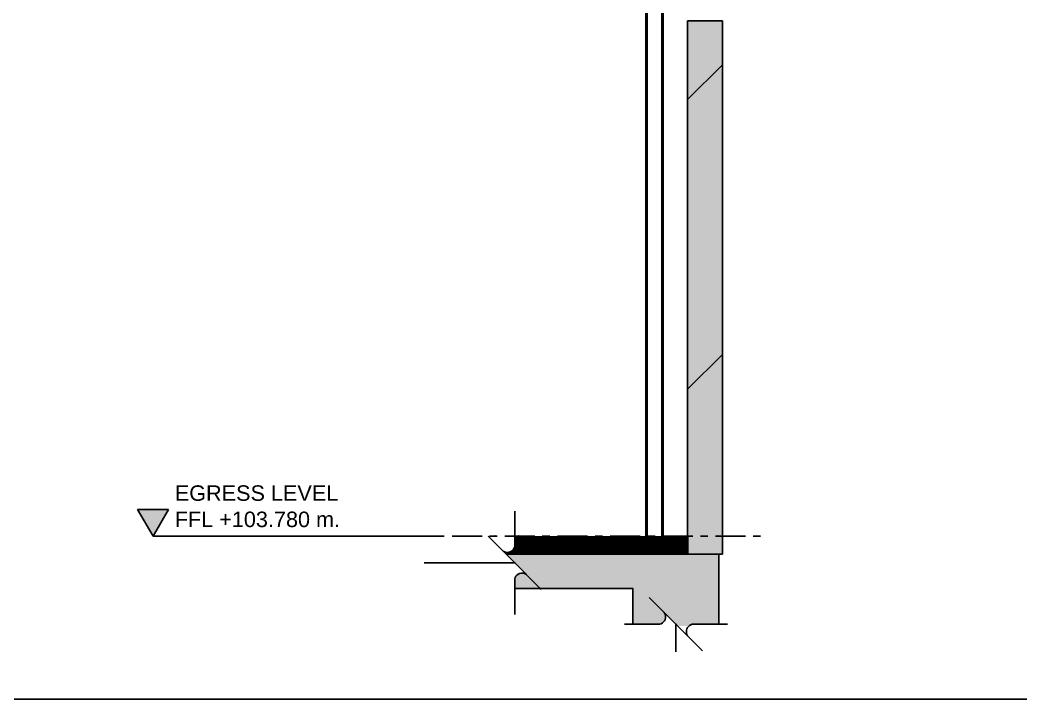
# Model space of a CAD drawing. Header units: millimetres. Extents: x -1379 to 1385823, y -4884429 to 548763.
# Drawn here: x 745863 to 751676, y -2342142 to -2338195 of the extents above; entities that cross this region are included whole.
import ezdxf
from ezdxf.xclip import XClip

# ---------------------------------------------------------------- set-up
doc = ezdxf.new("R2010")
doc.units = ezdxf.units.MM
doc.header["$XCLIPFRAME"] = 0
doc.set_wipeout_variables(frame=1)
doc.linetypes.add('CENTER', pattern=[50.8, 31.75, -6.35, 6.35, -6.35])
doc.linetypes.add('TA_GL_000.70000', pattern=[1.925, 0.7, -0.175, 0.175, -0.175, 0.7])
for name, color, linetype in [('000 - 0_SYM_DWG_BREAKER_DEF_SUB', 7, 'Continuous'), ('000 - 0_SYM_DWG_BREAKER_MAIN_COLOR_1', 7, 'Continuous'), ('000 - 0_SYM_DWG_BREAKER_WIPEOUT_', 7, 'Continuous'), ('000 - 0_SYM_DWG_GRIDLINE_MAIN_COLOR_251', 7, 'Continuous'), ('000 - 0_SYM_DWG_LEVEL_MAIN_COLOR_2', 7, 'Continuous'), ('000 - 0_SYM_DWG_LEVEL_TEXT', 7, 'Continuous'), ('000 - CONCRETE_COL_CUT_COLOR_1', 7, 'Continuous'), ('000 - CONCRETE_COL_CUT_COLOR_5', 7, 'Continuous'), ('000 - CONCRETE_COL_HATCH_', 7, 'Continuous'), ('000 - CONCRETE_COL_WIPEOUT_', 7, 'Continuous'), ('000 - CONCRETE_PRECAST_CUT_COLOR_2', 7, 'Continuous'), ('000 - CONCRETE_PRECAST_HATCH_', 7, 'Continuous'), ('000 - CONCRETE_PRECAST_MAIN_COLOR_4', 7, 'Continuous'), ('000 - CONCRETE_PRECAST_WIPEOUT_', 7, 'Continuous'), ('000 - EXISTING_STEEL-STRUCTURE_CUT_COLOR_1', 7, 'Continuous'), ('000 - GRID', 7, 'CENTER'), ('000 - STRUCTURE_STEEL_ACCESORIES_MAIN_COLOR_1', 7, 'Continuous'), ('000 - STRUCTURE_STEEL_FASTERN_MAIN_COLOR_2', 7, 'Continuous'), ('000 - STRUCTURE_STEEL_FRAMING_MAIN_COLOR_1', 7, 'Continuous'), ('000 - STRUCTURE_STEEL_FRAMING_SUB_COLOR_2', 7, 'Continuous')]:
    doc.layers.add(name, color=color, linetype=linetype)
doc.styles.add('Arial_1', font='arial.ttf', dxfattribs={"height": 125})
doc.styles.add('TA', font='', dxfattribs={"height": 4.5})
doc.styles.get('TA').set_extended_font_data('Cordia New')

# ---------------------------------------------------------------- blocks, each defined once
blk = doc.blocks.new('*U3376')
at = {"layer": '000 - CONCRETE_COL_HATCH_'}
h = blk.add_hatch(dxfattribs=at)
h.set_pattern_fill('AR-CONC', scale=0.04)
h.set_pattern_definition([(50, (25320, -793606.8257), (7.28738676, -0.63756342), [0.762, -8.382]), (355, (25320, -793606.826), (-1.40973686, 7.64227381), [0.6096, -6.70562337]), (100.4514447, (25320.607, -793606.879), (5.877649884, 7.004710076), [0.64760035, -7.123609784]), (46.1842, (25320, -793604.794), (10.84316164, -1.68169312), [1.143, -12.573]), (96.6355576, (25320.904, -793604.934), (9.49616536, 9.89704498), [0.97140093, -10.68542433]), (351.1841512, (25320, -793604.794), (9.49616536, 9.89704498), [0.91439868, -10.05838928]), (21, (25321.016, -793605.3017), (6.06457565, -4.090607927), [0.762, -8.382]), (326, (25321.016, -793605.302), (2.472081134, 7.367518645), [0.6096, -6.7056]), (71.451445, (25321.5214, -793605.6426), (8.53665677, 3.276910755), [0.64760035, -7.123597504]), (37.5, (25320, -793606.8257), (0.12354413, 3.382201555), [0, -6.62432, 0, -6.8072, 0, -6.731]), (7.5, (25320, -793606.8257), (2.6727865, 4.007222993), [0, -3.88112, 0, -6.47192, 0, -2.5654]), (327.5, (25317.7343, -793606.8257), (5.423623807, -0.22914976), [0, -2.54, 0, -7.9248, 0, -10.5156]), (317.5, (25316.7183, -793606.8257), (5.925167255, 1.01705964), [0, -3.302, 0, -5.26288, 0, -7.4676])])
h.paths.add_polyline_path([(0, 0), (0, 5750), (4390, 5750), (4390, 5250), (4690, 5250), (4690, 5750), (6390, 5750), (6390, 5350), (6690, 5350), (6690, 5950), (-500, 5950), (-500, 0)])
at = {"layer": '000 - CONCRETE_COL_CUT_COLOR_1', "color": 7, "lineweight": -2}
blk.add_lwpolyline([(0, 5750), (4390, 5750), (4390, 5250), (4690, 5250), (4690, 5750), (6390, 5750), (6390, 5350), (6690, 5350), (6690, 5950), (-500, 5950)], dxfattribs=at)
blk = doc.blocks.new('*U3382')
at = {"layer": '000 - CONCRETE_COL_HATCH_'}
h = blk.add_hatch(dxfattribs=at)
h.set_pattern_fill('ANSI31', scale=0.25)
h.set_pattern_definition([(45, (6620, -845106.8257), (-0.5612660076, 0.5612660076), [])])
h.paths.add_polyline_path([(0, 0), (3310, 0), (3310, 100), (0, 100)])
at = {"layer": '000 - CONCRETE_COL_CUT_COLOR_1', "color": 7}
blk.add_lwpolyline([(0, 0), (3310, 0), (3310, 100), (0, 100), (0, 100), (0, 100), (0, 100), (0, 100), (0, 100), (0, 100), (0, 100), (0, 100), (0, 100), (0, 100), (0, 100), (0, 100), (0, 100), (0, 100), (0, 100), (0, 100), (0, 100), (0, 100), (0, 100), (0, 100), (0, 100), (0, 100), (0, 100), (0, 100), (0, 100), (0, 100), (0, 100), (0, 100), (0, 100), (0, 100), (0, 100), (0, 100), (0, 100), (0, 100), (0, 100), (0, 100), (0, 100), (0, 100), (0, 100), (0, 100), (0, 100), (0, 100), (0, 100), (0, 100)], close=True, dxfattribs=at)
blk = doc.blocks.new('*U3383')
at = {"layer": '000 - CONCRETE_COL_HATCH_'}
h = blk.add_hatch(dxfattribs=at)
h.set_pattern_fill('AR-CONC', scale=0.04)
h.set_pattern_definition([(50, (-34920, -815606.8257), (7.28738676, -0.63756342), [0.762, -8.382]), (355, (-34920, -815606.826), (-1.40973686, 7.64227381), [0.6096, -6.70562337]), (100.4514447, (-34919.393, -815606.879), (5.877649884, 7.004710076), [0.64760035, -7.123609784]), (46.1842, (-34920, -815604.794), (10.84316164, -1.68169312), [1.143, -12.573]), (96.6355576, (-34919.096, -815604.934), (9.49616536, 9.89704498), [0.97140093, -10.68542433]), (351.1841512, (-34920, -815604.794), (9.49616536, 9.89704498), [0.91439868, -10.05838928]), (21, (-34918.984, -815605.3017), (6.06457565, -4.090607927), [0.762, -8.382]), (326, (-34918.984, -815605.302), (2.472081134, 7.367518645), [0.6096, -6.7056]), (71.451445, (-34918.4786, -815605.6426), (8.53665677, 3.276910755), [0.64760035, -7.123597504]), (37.5, (-34920, -815606.8257), (0.12354413, 3.382201555), [0, -6.62432, 0, -6.8072, 0, -6.731]), (7.5, (-34920, -815606.8257), (2.6727865, 4.007222993), [0, -3.88112, 0, -6.47192, 0, -2.5654]), (327.5, (-34922.2657, -815606.8257), (5.423623807, -0.22914976), [0, -2.54, 0, -7.9248, 0, -10.5156]), (317.5, (-34923.2817, -815606.8257), (5.925167255, 1.01705964), [0, -3.302, 0, -5.26288, 0, -7.4676])])
h.paths.add_polyline_path([(0, 0), (0, 5950), (-3630, 5950), (-3630, 5350), (-3330, 5350), (-3330, 5750), (-500, 5750), (-500, 0)])
at = {"layer": '000 - CONCRETE_COL_CUT_COLOR_1', "color": 7, "lineweight": -2}
blk.add_lwpolyline([(0, 0), (0, 5950), (-3630, 5950), (-3630, 5350), (-3330, 5350), (-3330, 5750), (-500, 5750), (-500, 0), (-500, 0), (-500, 0), (-500, 0), (-500, 0), (-500, 0), (-500, 0), (-500, 0), (-500, 0), (-500, 0), (-500, 0), (-500, 0), (-500, 0), (-500, 0), (-500, 0), (-500, 0), (-500, 0), (-500, 0), (-500, 0), (-500, 0), (-500, 0), (-500, 0), (-500, 0), (-500, 0), (-500, 0), (-500, 0), (-500, 0), (-500, 0), (-500, 0), (-500, 0), (-500, 0), (-500, 0), (-500, 0), (-500, 0), (-500, 0), (-500, 0), (-500, 0), (-500, 0), (-500, 0), (-500, 0), (-500, 0)], close=True, dxfattribs=at)
blk = doc.blocks.new('*U3706')
at = {"layer": '000 - CONCRETE_PRECAST_HATCH_'}
h = blk.add_hatch(dxfattribs=at)
h.set_pattern_fill('AR-CONC', scale=0.04)
h.set_pattern_definition([(50, (403.8855, -707106.8257), (7.28738676, -0.63756342), [0.762, -8.382]), (355, (403.8855, -707106.826), (-1.40973686, 7.64227381), [0.6096, -6.70562337]), (100.4514447, (404.493, -707106.879), (5.877649884, 7.004710076), [0.64760035, -7.123609784]), (46.1842, (403.8855, -707104.794), (10.84316164, -1.68169312), [1.143, -12.573]), (96.6355576, (404.789, -707104.934), (9.49616536, 9.89704498), [0.97140093, -10.68542433]), (351.1841512, (403.886, -707104.794), (9.49616536, 9.89704498), [0.91439868, -10.05838928]), (21, (404.9015, -707105.3017), (6.06457565, -4.09060793), [0.762, -8.382]), (326, (404.9015, -707105.302), (2.47208113, 7.367518645), [0.6096, -6.7056]), (71.451445, (405.407, -707105.6426), (8.53665677, 3.276910755), [0.64760035, -7.123597504]), (37.5, (403.8855, -707106.8257), (0.12354413, 3.382201555), [0, -6.62432, 0, -6.8072, 0, -6.731]), (7.5, (403.8855, -707106.8257), (2.6727865, 4.007222993), [0, -3.88112, 0, -6.47192, 0, -2.5654]), (327.5, (401.6198, -707106.8257), (5.423623807, -0.22914976), [0, -2.54, 0, -7.9248, 0, -10.5156]), (317.5, (400.604, -707106.8257), (5.925167255, 1.01705964), [0, -3.302, 0, -5.26288, 0, -7.4676])])
h.paths.add_polyline_path([(0, 0), (201.9, 0), (201.9, 3100), (0, 3100)])
h = blk.add_hatch(dxfattribs=at)
h.set_pattern_fill('ANSI31', scale=0.5)
h.set_pattern_definition([(45, (403.9, -707106.8), (-841.899, 841.899), [])])
h.paths.add_polyline_path([(0, 0), (201.9, 0), (201.9, 3100), (0, 3100)])
at = {"layer": '000 - CONCRETE_PRECAST_MAIN_COLOR_4', "color": 7, "lineweight": -2}
blk.add_lwpolyline([(0, 0), (201.9, 0), (201.9, 3100), (0, 3100), (0, 3100), (0, 3100), (0, 3100), (0, 3100), (0, 3100), (0, 3100), (0, 3100), (0, 3100), (0, 3100), (0, 3100), (0, 3100), (0, 3100), (0, 3100), (0, 3100), (0, 3100), (0, 3100), (0, 3100), (0, 3100), (0, 3100), (0, 3100), (0, 3100), (0, 3100), (0, 3100), (0, 3100), (0, 3100), (0, 3100), (0, 3100), (0, 3100), (0, 3100), (0, 3100), (0, 3100), (0, 3100), (0, 3100), (0, 3100), (0, 3100), (0, 3100), (0, 3100), (0, 3100), (0, 3100), (0, 3100), (0, 3100), (0, 3100), (0, 3100), (0, 3100)], close=True, dxfattribs=at)
blk = doc.blocks.new('C-1-IV01-AR-2553-01-B_20260707-194854_SEC_2553')
at = {"layer": '000 - CONCRETE_COL_CUT_COLOR_5', "color": 7}
blk.add_blockref('*U3376', (685, 97725), dxfattribs=at)
at = {"layer": '000 - EXISTING_STEEL-STRUCTURE_CUT_COLOR_1', "color": 7}
blk.add_blockref('*U3382', (13155, 103675), dxfattribs=at)
at = {"layer": '000 - CONCRETE_COL_CUT_COLOR_5', "color": 7}
blk.add_blockref('*U3383', (16645, 97725), dxfattribs=at)
at = {"layer": '000 - CONCRETE_PRECAST_CUT_COLOR_2', "color": 7}
blk.add_blockref('*U3706', (16463.1, 103675), dxfattribs=at)
blk = doc.blocks.new('*U3396')
at = {"color": 7}
blk.add_wipeout([(-50, 40), (50, 40), (50, 5110), (-50, 5110)], dxfattribs=at)
at = {"layer": '000 - STRUCTURE_STEEL_ACCESORIES_MAIN_COLOR_1', "color": 7, "lineweight": 0}
blk.add_line((30, 90), (-30, 90), dxfattribs=at)
at = {"layer": '000 - STRUCTURE_STEEL_FRAMING_SUB_COLOR_2', "color": 7}
blk.add_lwpolyline([(-42, 5110), (42, 5110), (42, 40), (-42, 40)], close=True, dxfattribs=at)
at = {"color": 7}
blk.add_wipeout([(60, 20), (60, 30), (-60, 30), (-60, 20), (-80, 0), (80, 0)], dxfattribs=at)
at = {"layer": '000 - STRUCTURE_STEEL_ACCESORIES_MAIN_COLOR_1', "color": 7, "lineweight": 0}
for p, q in [((-30, 90), (-30, 30)), ((30, 30), (30, 90)), ((30, 35), (-30, 35))]:
    blk.add_line(p, q, dxfattribs=at)
blk.add_lwpolyline([(-15.2, 71.5), (-12.5, 72), (12.5, 72), (15.2, 71.5), (17.4, 69.9), (19, 67.7), (19.5, 65), (19, 62.3), (17.4, 60.1), (15.2, 58.5), (12.5, 58), (-12.5, 58), (-15.2, 58.5), (-17.4, 60.1), (-19, 62.3), (-19.5, 65), (-19, 67.7), (-17.4, 69.9), (-15.2, 71.5)], close=True, dxfattribs=at)
at = {"layer": '000 - STRUCTURE_STEEL_FASTERN_MAIN_COLOR_2', "color": 7}
blk.add_line((-60, 20), (60, 20), dxfattribs=at)
at = {"layer": '000 - STRUCTURE_STEEL_FASTERN_MAIN_COLOR_2', "color": 7, "lineweight": 0}
blk.add_lwpolyline([(60, 20), (60, 30), (-60, 30), (-60, 20), (-80, 0), (80, 0)], close=True, dxfattribs=at)
at = {"layer": '000 - STRUCTURE_STEEL_FRAMING_MAIN_COLOR_1', "color": 7}
for points in [[(-50, 5110), (-42, 5110), (-42, 40), (-50, 40)], [(42, 5110), (50, 5110), (50, 40), (42, 40)]]:
    blk.add_lwpolyline(points, close=True, dxfattribs=at)
blk = doc.blocks.new('*U3410')
at = {"color": 7}
blk.add_wipeout([(21.09, -12), (0, -12), (0, -3.75), (-0.11, -3.43), (-0.29, -3.15), (-0.51, -2.9), (-0.78, -2.69), (-1.09, -2.54), (-1.41, -2.45), (-1.75, -2.42), (-2.08, -2.46), (-2.4, -2.56), (-2.7, -2.71), (0, 0), (2.69, 2.69), (2.39, 2.54), (2.07, 2.45), (1.73, 2.42), (1.4, 2.46), (1.08, 2.55), (0.78, 2.7), (0.52, 2.9), (0.29, 3.15), (0.12, 3.44), (0, 3.75), (0, 12), (21.09, 12), (21.1, 3.75), (21.21, 3.44), (21.39, 3.15), (21.61, 2.9), (21.87, 2.7), (22.17, 2.55), (22.49, 2.46), (22.82, 2.42), (23.16, 2.45), (23.48, 2.54), (23.78, 2.69), (21.09, 0), (18.39, -2.71), (18.69, -2.56), (19.01, -2.46), (19.34, -2.42), (19.68, -2.45), (20.01, -2.54), (20.31, -2.69), (20.58, -2.9), (20.8, -3.15), (20.98, -3.43), (21.1, -3.75)], dxfattribs=at).dxf.layer = '000 - 0_SYM_DWG_BREAKER_WIPEOUT_'
at = {"layer": '000 - 0_SYM_DWG_BREAKER_DEF_SUB', "color": 7}
blk.add_line((0, 0), (21.09, 0), dxfattribs=at)
at = {"layer": '000 - 0_SYM_DWG_BREAKER_MAIN_COLOR_1', "color": 7, "linetype": 'ByBlock', "lineweight": -2}
blk.add_line((-6.18, -6.2), (6.18, 6.2), dxfattribs=at)
blk.add_lwpolyline([(0, -12), (0, -3.75), (-0.11, -3.43), (-0.29, -3.15), (-0.51, -2.9), (-0.78, -2.69), (-1.09, -2.54), (-1.41, -2.45), (-1.75, -2.42), (-2.08, -2.46), (-2.4, -2.56), (-2.7, -2.71), (0, 0), (2.69, 2.69), (2.39, 2.54), (2.07, 2.45), (1.73, 2.42), (1.4, 2.46), (1.08, 2.55), (0.78, 2.7), (0.52, 2.9), (0.29, 3.15), (0.12, 3.44), (0, 3.75), (0, 12)], dxfattribs=at)
blk.add_point((0, 0), dxfattribs=at)
blk = doc.blocks.new('*U1921')
at = {"layer": '000 - 0_SYM_DWG_LEVEL_MAIN_COLOR_2'}
blk.add_hatch(color=7, dxfattribs=at).paths.add_polyline_path([(-67.81, 5.18), (-70.8, 0), (-73.79, 5.18)])
at = {"color": 7}
blk.add_point((0, 0), dxfattribs=at)
at = {"layer": '000 - 0_SYM_DWG_GRIDLINE_MAIN_COLOR_251', "color": 7}
blk.add_lwpolyline([(-70.8, 0), (-23.4, 0), (-18.9, 0), (-14.4, 0)], dxfattribs=at)
at = {"layer": '000 - 0_SYM_DWG_LEVEL_MAIN_COLOR_2', "color": 7, "lineweight": 25}
for p, q in [((-67.81, 5.18), (-73.79, 5.18)), ((-73.79, 5.18), (-70.8, 0)), ((-70.8, 0), (-67.81, 5.18))]:
    blk.add_line(p, q, dxfattribs=at)
at = {"layer": '000 - 0_SYM_DWG_LEVEL_TEXT', "color": 7, "style": 'Arial_1'}
for tag, p in [('LV_NAME_1', (-66.58, 11.92)), ('LV_NAME_2', (-66.59, 6.83)), ('LV_NAME_3', (-66.6, 1.74))]:
    blk.add_attdef(tag, p, '', height=3, dxfattribs=at)
blk = doc.blocks.new('*U3414')
at = {"layer": '000 - 0_SYM_DWG_GRIDLINE_MAIN_COLOR_251', "color": 7, "linetype": 'ByBlock', "ltscale": 5}
blk.add_line((5, 0), (-30.93, 0), dxfattribs=at)
at = {"layer": '000 - 0_SYM_DWG_GRIDLINE_MAIN_COLOR_251', "color": 7}
for p in [(-25.93, 0), (0, 0)]:
    blk.add_point(p, dxfattribs=at)
at = {"color": 7, "style": 'TA', "flags": 1}
blk.add_attdef('LOCATION', (6, -6), '', height=4.5, rotation=270, dxfattribs=at)
blk = doc.blocks.new('C-1-IV01_REV00-1_20260708-020506_SEC_2553-2_DIMS')
at = {"color": 7, "xscale": 30, "yscale": 30, "zscale": 30}
blk.add_blockref('*U1921', (15479.8, 103780), dxfattribs=at).add_auto_attribs({'LV_NAME_2': 'EGRESS LEVEL', 'LV_NAME_3': 'FFL +103.780 m.'})
at = {"layer": '000 - GRID', "color": 7, "linetype": 'TA_GL_000.70000', "xscale": 50, "yscale": 50, "zscale": 50, "rotation": 180}
blk.add_blockref('*U3414', (15343.3, 103780), dxfattribs=at)
blk = doc.blocks.new('*U3415')
at = {"color": 7}
blk.add_wipeout([(6.43, -12), (0, -12), (0, -3.75), (-0.11, -3.43), (-0.29, -3.15), (-0.51, -2.9), (-0.78, -2.69), (-1.09, -2.54), (-1.41, -2.45), (-1.75, -2.42), (-2.08, -2.46), (-2.4, -2.56), (-2.7, -2.71), (0, 0), (2.69, 2.69), (2.39, 2.54), (2.07, 2.45), (1.73, 2.42), (1.4, 2.46), (1.08, 2.55), (0.78, 2.7), (0.52, 2.9), (0.29, 3.15), (0.12, 3.44), (0, 3.75), (0, 12), (6.43, 12), (6.43, 3.75), (6.55, 3.44), (6.72, 3.15), (6.94, 2.9), (7.21, 2.7), (7.51, 2.55), (7.83, 2.46), (8.16, 2.42), (8.49, 2.45), (8.81, 2.54), (9.11, 2.69), (6.43, 0), (3.72, -2.71), (4.02, -2.56), (4.34, -2.46), (4.68, -2.42), (5.02, -2.45), (5.34, -2.54), (5.64, -2.69), (5.91, -2.9), (6.14, -3.15), (6.31, -3.43), (6.43, -3.75)], dxfattribs=at).dxf.layer = '000 - 0_SYM_DWG_BREAKER_WIPEOUT_'
at = {"layer": '000 - 0_SYM_DWG_BREAKER_DEF_SUB', "color": 7}
blk.add_line((0, 0), (6.43, 0), dxfattribs=at)
at = {"layer": '000 - 0_SYM_DWG_BREAKER_MAIN_COLOR_1', "color": 7, "linetype": 'ByBlock', "lineweight": -2}
blk.add_line((-6.18, -6.2), (6.18, 6.2), dxfattribs=at)
blk.add_lwpolyline([(0, -12), (0, -3.75), (-0.11, -3.43), (-0.29, -3.15), (-0.51, -2.9), (-0.78, -2.69), (-1.09, -2.54), (-1.41, -2.45), (-1.75, -2.42), (-2.08, -2.46), (-2.4, -2.56), (-2.7, -2.71), (0, 0), (2.69, 2.69), (2.39, 2.54), (2.07, 2.45), (1.73, 2.42), (1.4, 2.46), (1.08, 2.55), (0.78, 2.7), (0.52, 2.9), (0.29, 3.15), (0.12, 3.44), (0, 3.75), (0, 12)], dxfattribs=at)
blk.add_point((0, 0), dxfattribs=at)

msp = doc.modelspace()

# ---------------------------------------------------------------- linework, layer by layer
at = {"color": 7}
msp.add_lwpolyline([(740050.7, -2342142.5), (763300.7, -2342142.5), (763300.7, -2330142.5), (740050.7, -2330142.5)], close=True, dxfattribs=at)

# ---------------------------------------------------------------- next in the draw order: block references
ref = msp.add_blockref('C-1-IV01-AR-2553-01-B_20260707-194854_SEC_2553', (742793, -2444975.4), dxfattribs=at)
XClip(ref).set_block_clipping_path([(-3810.000000812, 103256.545678352), (1427.1954528854, 114686.4211898381)])
at = {"color": 7, "xscale": -1}
msp.add_blockref('*U3396', (749550.9, -2341300.4), dxfattribs=at)

# ---------------------------------------------------------------- next in the draw order: block references
at = {"color": 7}
ref = msp.add_blockref('C-1-IV01-AR-2553-01-B_20260707-194854_SEC_2553', (733280.9, -2444975.4), dxfattribs=at)
XClip(ref).set_block_clipping_path([(15112.6083716617, 103256.545678352), (17063.9807804838, 114562.0509586879)])

# ---------------------------------------------------------------- next in the draw order: block references
at = {"color": 7, "xscale": -25, "yscale": 25, "zscale": 25}
msp.add_blockref('*U3410', (748738.9, -2341350.4), dxfattribs=at)
at = {"color": 7, "xscale": 25, "yscale": 25, "zscale": 25, "rotation": 270}
msp.add_blockref('*U3415', (749675.9, -2341707.6), dxfattribs=at)

# ---------------------------------------------------------------- next in the draw order: block references
at = {"color": 7}
msp.add_blockref('C-1-IV01_REV00-1_20260708-020506_SEC_2553-2_DIMS', (733280.9, -2444975.4), dxfattribs=at)

doc.saveas('drawing.dxf')
